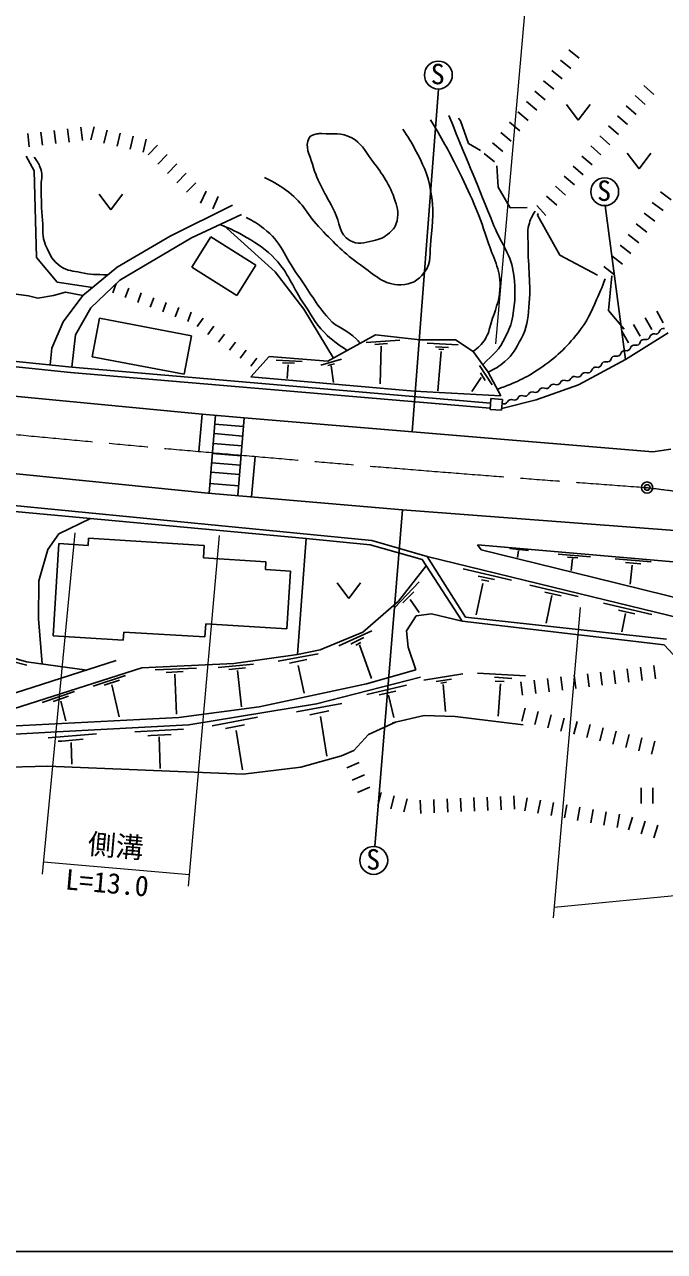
# Model space of a CAD drawing. Units: millimetres, scale not verified. Extents: x 40000 to 680000, y 20000 to 380000.
# Drawn here: x 106298 to 163658, y 205000 to 314923 of the extents above; entities that cross this region are included whole.
import ezdxf
from ezdxf.enums import TextEntityAlignment as Align

# ---------------------------------------------------------------- set-up
doc = ezdxf.new("R2010")
doc.units = ezdxf.units.MM
doc.header["$LTSCALE"] = 1000
doc.header["$PDMODE"] = 32
doc.header["$PDSIZE"] = 500
doc.linetypes.add('CHAIN', pattern=[18.5, 12, -1.5, 3.5, -1.5])
for name, color, linetype, lineweight in [('M-BGD', 7, 'Continuous', 25), ('M-BMK', 2, 'CHAIN', 13), ('M-BMK-SRVR', 3, 'Continuous', 25), ('M-STR-HTXT', 7, 'Continuous', 13), ('M-TTL-BAND', 7, 'Continuous', 25)]:
    doc.layers.add(name, color=color, linetype=linetype, lineweight=lineweight)
doc.styles.add('ＭＳ ゴシック', font='')
doc.styles.get('ＭＳ ゴシック').set_extended_font_data('MS Gothic')

msp = doc.modelspace()

# ---------------------------------------------------------------- linework, layer by layer
at = {"layer": 'M-BGD'}
for p, q in [((155085, 312665), (156013, 311905)), ((154324, 311737), (155253, 310977)), ((153564, 310809), (154492, 310048)), ((141031, 278444), (143403, 309145)), ((152043, 308952), (152972, 308191)), ((152804, 309880), (153732, 309120)), ((161810, 309454), (162712, 308662)), ((151283, 308023), (152211, 307263)), ((161018, 308553), (161919, 307761)), ((150523, 307095), (151451, 306335)), ((154883, 307752), (155933, 306352)), ((155933, 306352), (156983, 307752)), ((159434, 306750), (160335, 305958)), ((160226, 307652), (161127, 306860)), ((110153, 305589), (110300, 304398)), ((111344, 305735), (111491, 304544)), ((112528, 305748), (112252, 304581)), ((145197, 306542), (145379, 306294)), ((145379, 306294), (146105, 304268)), ((149762, 306166), (150691, 305406)), ((158641, 305849), (159543, 305057)), ((106580, 305149), (106727, 303958)), ((107771, 305295), (107918, 304104)), ((108962, 305442), (109109, 304251)), ((113696, 305473), (113420, 304305)), ((114864, 305197), (114588, 304029)), ((116032, 304921), (115756, 303753)), ((117199, 304645), (116924, 303478)), ((149002, 305238), (149931, 304478)), ((157849, 304948), (158751, 304156)), ((118228, 304117), (117387, 303261)), ((146105, 304268), (147175, 303628)), ((148242, 304310), (149170, 303549)), ((157057, 304046), (157958, 303254)), ((160325, 303398), (161375, 301998)), ((161375, 301998), (162425, 303398)), ((107163, 301815), (106444, 303131)), ((119084, 303276), (118243, 302420)), ((119940, 302436), (119100, 301579)), ((147482, 303381), (148410, 302621)), ((156265, 303145), (157166, 302353)), ((107374, 294039), (107163, 301815)), ((120797, 301595), (119956, 300739)), ((148634, 302250), (148749, 300349)), ((154680, 301342), (155582, 300550)), ((155473, 302244), (156374, 301452)), ((121653, 300754), (120812, 299898)), ((148749, 300349), (149838, 298514)), ((153888, 300441), (154790, 299649)), ((112975, 299717), (114025, 298317)), ((114025, 298317), (115075, 299717)), ((122575, 300009), (122076, 298917)), ((123666, 299511), (123168, 298419)), ((153096, 299540), (153997, 298748)), ((163293, 299930), (164250, 299205)), ((124941, 298734), (119350, 295974)), ((149838, 298514), (151358, 298533)), ((152221, 298721), (153018, 297824)), ((152342, 297980), (152275, 297846)), ((160169, 284917), (158350, 298697)), ((161845, 298016), (162801, 297292)), ((162569, 298973), (163526, 298249)), ((121274, 295820), (125733, 297891)), ((124153, 296904), (128753, 292762)), ((152275, 297846), (154281, 294254)), ((161120, 297059), (162077, 296335)), ((119350, 295974), (114611, 293200)), ((114832, 292029), (121274, 295820)), ((121284, 293199), (122992, 295902)), ((122992, 295902), (127024, 293355)), ((160396, 296102), (161353, 295378)), ((159672, 295145), (160629, 294421)), ((109217, 291845), (107374, 294039)), ((154281, 294254), (157645, 292467)), ((158948, 294188), (159905, 293464)), ((114611, 293200), (111539, 290655)), ((125316, 290651), (121284, 293199)), ((127024, 293355), (125316, 290651)), ((128753, 292762), (131319, 289437)), ((158224, 293231), (159181, 292507)), ((112401, 291369), (109217, 291845)), ((112236, 289532), (114832, 292029)), ((112550, 291493), (112401, 291369)), ((114527, 291735), (114204, 290895)), ((115647, 291304), (115324, 290464)), ((158935, 292394), (158648, 289308)), ((105538, 290776), (106643, 290618)), ((106643, 290618), (107486, 290407)), ((107486, 290407), (108908, 290644)), ((108908, 290644), (109961, 290960)), ((111539, 290655), (109766, 288291)), ((109961, 290960), (111539, 290655)), ((116767, 290873), (116444, 290033)), ((117887, 290442), (117564, 289602)), ((110878, 287121), (112236, 289532)), ((119007, 290011), (118684, 289171)), ((120127, 289580), (119803, 288740)), ((121247, 289149), (120923, 288309)), ((131319, 289437), (133993, 285036)), ((158648, 289308), (160053, 287626)), ((162958, 289247), (163554, 288206)), ((109766, 288291), (108760, 285939)), ((112364, 285164), (113019, 288605)), ((113019, 288605), (121258, 287035)), ((122304, 288604), (121768, 287880)), ((160875, 288055), (161471, 287013)), ((161916, 288651), (162513, 287609)), ((110552, 284227), (110878, 287121)), ((121258, 287035), (120603, 283595)), ((123268, 287890), (122733, 287166)), ((124233, 287176), (123697, 286452)), ((133479, 284749), (137745, 287136)), ((137745, 287136), (141747, 286662)), ((159834, 287458), (160430, 286417)), ((163987, 287313), (160169, 284917)), ((86504, 286719), (110552, 284227)), ((108760, 285939), (108611, 284428)), ((125197, 286462), (124662, 285738)), ((136923, 286445), (139924, 286653)), ((137693, 286258), (138832, 286336)), ((138271, 286112), (138175, 282737)), ((141747, 286662), (144942, 286662)), ((142392, 286376), (145165, 286224)), ((143141, 286048), (144299, 286002)), ((143421, 285826), (143878, 285814)), ((144942, 286662), (146504, 285638)), ((110411, 283755), (99441, 284890)), ((120603, 283595), (112364, 285164)), ((126162, 285748), (125626, 285025)), ((126581, 283362), (128213, 285188)), ((127126, 285034), (126591, 284311)), ((128213, 285188), (133479, 284749)), ((128861, 284839), (131178, 284722)), ((132870, 284418), (134701, 284943)), ((143655, 285639), (143351, 282093)), ((146504, 285638), (147850, 283778)), ((160169, 284917), (155947, 282644)), ((148036, 280552), (110411, 283755)), ((110552, 284227), (148071, 281002)), ((129422, 284605), (130487, 284593)), ((129942, 284440), (129849, 283213)), ((133484, 284366), (134087, 284522)), ((133796, 284345), (133999, 282842)), ((147084, 284363), (148208, 282631)), ((147154, 283720), (147599, 283041)), ((147850, 283778), (148978, 281671)), ((141256, 282081), (126581, 283362)), ((147225, 283298), (146394, 282035)), ((155947, 282644), (152168, 281310)), ((122214, 280015), (100832, 282048)), ((148978, 281671), (141256, 282081)), ((148028, 280448), (148104, 281422)), ((148104, 281422), (149137, 281342)), ((149061, 280368), (148028, 280448)), ((149137, 281342), (149061, 280368)), ((152168, 281310), (149073, 280515)), ((122214, 280015), (121935, 276676)), ((125994, 279699), (122214, 280015)), ((123430, 279913), (122847, 272937)), ((125994, 279699), (125410, 272716)), ((162611, 276642), (125994, 279699)), ((125857, 278059), (123293, 278273)), ((125929, 278917), (123365, 279131)), ((125783, 277171), (123219, 277385)), ((125708, 276281), (123144, 276496)), ((126655, 272609), (126967, 276234)), ((164215, 276888), (162611, 276642)), ((100019, 275225), (122720, 272947)), ((125568, 274598), (123004, 274813)), ((125638, 275441), (123074, 275655)), ((125484, 273596), (122920, 273810)), ((122720, 272947), (140179, 271444)), ((131537, 268878), (97844, 271980)), ((97857, 272558), (137425, 268698)), ((112211, 270657), (109372, 269298)), ((140179, 271444), (137710, 241280)), ((140179, 271444), (183821, 268147)), ((109372, 269298), (108384, 267901)), ((108862, 260162), (109366, 268418)), ((109366, 268418), (111996, 268258)), ((111996, 268258), (112035, 268891)), ((112035, 268891), (122408, 268257)), ((122408, 268257), (122339, 267136)), ((130774, 258482), (131537, 268878)), ((131537, 268878), (137277, 268316)), ((137277, 268316), (141940, 266980)), ((137425, 268698), (142391, 267270)), ((180558, 265366), (146900, 268307)), ((147221, 267868), (146900, 268307)), ((108384, 267901), (107588, 265084)), ((122339, 267136), (127934, 266794)), ((142391, 267270), (156092, 263917)), ((145837, 261837), (142391, 267270)), ((157339, 265388), (147221, 267868)), ((149802, 267966), (151475, 267804)), ((150571, 267813), (150495, 267167)), ((154123, 267477), (157029, 267241)), ((154953, 267209), (155883, 267152)), ((127934, 266794), (127892, 266094)), ((127892, 266094), (130135, 265957)), ((142298, 266432), (139805, 263260)), ((141940, 266980), (145539, 261469)), ((145629, 266163), (149957, 265141)), ((155399, 267075), (155297, 266018)), ((159249, 267059), (162450, 266782)), ((160167, 266725), (161552, 266620)), ((160749, 266477), (160568, 264776)), ((107588, 265084), (107545, 261688)), ((130135, 265957), (129819, 260784)), ((139456, 262657), (141664, 264979)), ((146957, 265513), (148428, 265188)), ((147253, 265179), (147912, 265064)), ((174155, 261205), (157339, 265388)), ((134322, 264902), (135372, 263502)), ((135372, 263502), (136422, 264902)), ((140221, 263116), (141195, 264109)), ((147387, 264835), (146794, 262026)), ((151596, 264702), (155924, 263680)), ((152924, 264053), (154396, 263728)), ((156092, 263917), (175541, 259191)), ((139805, 263260), (136628, 260487)), ((140861, 263412), (141664, 262256)), ((153564, 263756), (153042, 261280)), ((158199, 263094), (162527, 262072)), ((107545, 261688), (107886, 257643)), ((141414, 261960), (140536, 260591)), ((142765, 262118), (141414, 261960)), ((145539, 261469), (142765, 262118)), ((163838, 259862), (145837, 261837)), ((159527, 262444), (160999, 262120)), ((160167, 262148), (159826, 260528)), ((122536, 261228), (122464, 260052)), ((129819, 260784), (122536, 261228)), ((134456, 259268), (137418, 260599)), ((140536, 260591), (140694, 259152)), ((145539, 261469), (163642, 259354)), ((115150, 259778), (108862, 260162)), ((115194, 260496), (115150, 259778)), ((122464, 260052), (115194, 260496)), ((136628, 260487), (132801, 258890)), ((135533, 259408), (135634, 259471)), ((135634, 259471), (136698, 260000)), ((136004, 259319), (136437, 259567)), ((106485, 257835), (101656, 259226)), ((102690, 258519), (106516, 257516)), ((125060, 257665), (130774, 258482)), ((129046, 257872), (132615, 258532)), ((132801, 258890), (130774, 258482)), ((136329, 259363), (137407, 256341)), ((140694, 259152), (141379, 257098)), ((163642, 259354), (166035, 256774)), ((100841, 252203), (116826, 257294)), ((101189, 253667), (114515, 257943)), ((111869, 257094), (106485, 257835)), ((116826, 257294), (125060, 257665)), ((118008, 257108), (121715, 257251)), ((123655, 257332), (126808, 257619)), ((124610, 257151), (126110, 257275)), ((130049, 257715), (131611, 258030)), ((130823, 257500), (131353, 255006)), ((161509, 257357), (161657, 256166)), ((162700, 257505), (162848, 256314)), ((112449, 255643), (115347, 256605)), ((113424, 255732), (114800, 256191)), ((119001, 256860), (120521, 256946)), ((119756, 256716), (119909, 253143)), ((125384, 257046), (125757, 253788)), ((132460, 254061), (141780, 256459)), ((141379, 257098), (136960, 255862)), ((142074, 256198), (145597, 256746)), ((143195, 256064), (144571, 256275)), ((151215, 256585), (146906, 256805)), ((148416, 256442), (149973, 256346)), ((151982, 256173), (152130, 254982)), ((153173, 256321), (153321, 255130)), ((154364, 256469), (154512, 255278)), ((155555, 256617), (155703, 255426)), ((156745, 256765), (156894, 255574)), ((157936, 256913), (158084, 255722)), ((159127, 257061), (159275, 255870)), ((160318, 257209), (160466, 256018)), ((107893, 254192), (110791, 255154)), ((114112, 255764), (114769, 252901)), ((136960, 255862), (127341, 253792)), ((136992, 254896), (140546, 255736)), ((138081, 254867), (139572, 255192)), ((143616, 255912), (144113, 255994)), ((143820, 255790), (144028, 253381)), ((148492, 256098), (149295, 256079)), ((148970, 255859), (148740, 252950)), ((150791, 256025), (150939, 254834)), ((108868, 254281), (110244, 254740)), ((109556, 254313), (110008, 252549)), ((121027, 252188), (132460, 254061)), ((130690, 253346), (134746, 254105)), ((138922, 254851), (139409, 252838)), ((120133, 252824), (100759, 251841)), ((127341, 253792), (120133, 252824)), ((123126, 252106), (127182, 252866)), ((131865, 253088), (133570, 253432)), ((132825, 252916), (133384, 249376)), ((139288, 252360), (142107, 253012)), ((142107, 253012), (144902, 252940)), ((144902, 252940), (150979, 252195)), ((151178, 253681), (150881, 252519)), ((152341, 253384), (152044, 252222)), ((153504, 253087), (153207, 251925)), ((109199, 251543), (121027, 252188)), ((116175, 251561), (120546, 251805)), ((124301, 251848), (126007, 252192)), ((139548, 252420), (137137, 251324)), ((154666, 252791), (154369, 251628)), ((155829, 252494), (155532, 251331)), ((156992, 252197), (156695, 251034)), ((158154, 251900), (157857, 250737)), ((99159, 251027), (109199, 251543)), ((108428, 251017), (112750, 251361)), ((109310, 250716), (109654, 250730)), ((109654, 250730), (111560, 250888)), ((117336, 251189), (117622, 251217)), ((117622, 251217), (119428, 251303)), ((118368, 251103), (118454, 248279)), ((125262, 251676), (125821, 248136)), ((137137, 251324), (135812, 249895)), ((159317, 251603), (159020, 250440)), ((160480, 251306), (160183, 250143)), ((161642, 251009), (161346, 249846)), ((162805, 250712), (162508, 249549)), ((110485, 250601), (110528, 248666)), ((135812, 249895), (134713, 249415)), ((108401, 248475), (100146, 248281)), ((125887, 247759), (108401, 248475)), ((134713, 249415), (131060, 248390)), ((136292, 248795), (135192, 248315)), ((131060, 248390), (125887, 247759)), ((136772, 247695), (135672, 247215)), ((137252, 246595), (136152, 246115)), ((161560, 246532), (161560, 245132)), ((162610, 245132), (162610, 246532)), ((138263, 246124), (137974, 244959)), ((139427, 245835), (139139, 244671)), ((140592, 245547), (140304, 244382)), ((141775, 245442), (141830, 244243)), ((142974, 245496), (143028, 244297)), ((144173, 245551), (144227, 244352)), ((145371, 245605), (145426, 244406)), ((146570, 245660), (146625, 244461)), ((147769, 245714), (147824, 244515)), ((148968, 245769), (149022, 244570)), ((150167, 245823), (150221, 244624)), ((151350, 245653), (151138, 244472)), ((152532, 245441), (152320, 244260)), ((153713, 245229), (153501, 244048)), ((154894, 245017), (154682, 243836)), ((156075, 244805), (155863, 243624)), ((157256, 244593), (157044, 243412)), ((158437, 244381), (158225, 243200)), ((159618, 244169), (159406, 242988)), ((160788, 243909), (160428, 242765)), ((161933, 243550), (161573, 242405)), ((163077, 243190), (162718, 242045))]:
    msp.add_line(p, q, dxfattribs=at)
for centre in [(143390, 310395), (158301, 299946), (137600, 240034)]:
    msp.add_circle(centre, 1250, dxfattribs=at)
for centre, radius, start, end in [((162004, 287055), 364, 256.26866, 343.29716), ((162701, 286846), 364, 76.26866, 163.29716), ((162874, 287553), 364, 256.26866, 343.29716), ((163571, 287343), 364, 76.26866, 163.29716), ((160264, 286059), 364, 256.26866, 343.29716), ((160961, 285850), 364, 76.26866, 163.29716), ((161134, 286557), 364, 256.26866, 343.29716), ((161831, 286348), 364, 76.26866, 163.29716), ((158352, 284356), 364, 76.26866, 163.29716), ((158525, 285063), 364, 256.26866, 343.29716), ((159222, 284854), 364, 76.26866, 163.29716), ((159394, 285561), 364, 256.26866, 343.29716), ((160092, 285352), 364, 76.26866, 163.29716), ((156553, 283376), 368, 66.73295, 153.18865), ((156785, 284068), 364, 256.26866, 343.29716), ((157482, 283859), 364, 76.26866, 163.29716), ((157655, 284566), 364, 256.26866, 343.29716), ((153048, 282674), 368, 246.73295, 333.18865), ((153706, 282342), 368, 66.73295, 153.18865), ((153997, 283019), 368, 246.73295, 333.18865), ((154655, 282686), 368, 66.73295, 153.18865), ((154946, 283364), 368, 246.73295, 333.18865), ((155604, 283031), 368, 66.73295, 153.18865), ((155895, 283708), 368, 246.73295, 333.18865), ((150202, 281640), 368, 246.73295, 333.18865), ((150859, 281308), 368, 66.73295, 153.18865), ((151151, 281985), 368, 246.73295, 333.18865), ((151808, 281653), 368, 66.73295, 153.18865), ((152099, 282330), 368, 246.73295, 333.18865), ((152757, 281997), 368, 66.73295, 153.18865), ((149253, 281296), 368, 246.73295, 333.18865), ((149910, 280963), 368, 66.73295, 153.18865)]:
    msp.add_arc(centre, radius, start, end, dxfattribs=at)
for points, knots in [([(147368, 284444), (148367, 285414), (148835, 285776), (149381, 286885), (149730, 287593), (149916, 288014), (150055, 288791), (150307, 290203), (150307, 291035), (150155, 292460), (149957, 294321), (149066, 295169), (148364, 296903), (146799, 300769), (146297, 301979), (144321, 306786)], [0, 0, 0, 0, 1, 1, 1, 2, 2, 2, 3, 3, 3, 4, 4, 4, 5, 5, 5, 5]), ([(142686, 306380), (143990, 304215), (144356, 303559), (145284, 301676), (146475, 299259), (147062, 297853), (147896, 295291), (148405, 293726), (149048, 292842), (148910, 291203), (148809, 289992), (148492, 289350), (148122, 288193), (147935, 287608), (147911, 287233), (147577, 286717), (147254, 286218), (147024, 286037), (146504, 285638)], [0, 0, 0, 0, 1, 1, 1, 2, 2, 2, 3, 3, 3, 4, 4, 4, 5, 5, 5, 6, 6, 6, 6]), ([(127817, 301217), (128832, 300723), (129186, 300489), (129977, 299895), (131341, 298872), (131658, 297828), (132847, 296606), (134160, 295258), (134885, 294460), (136427, 293381), (137715, 292480), (138467, 291579), (140039, 291608), (140963, 291624), (141586, 291964), (142133, 292709), (142809, 293629), (142599, 294438), (142715, 295574), (142892, 297313), (143006, 298329), (142700, 300050), (142429, 301582), (142018, 302401), (141282, 303772), (140898, 304487), (140749, 304759), (140207, 305549)], [0, 0, 0, 0, 1, 1, 1, 2, 2, 2, 3, 3, 3, 4, 4, 4, 5, 5, 5, 6, 6, 6, 7, 7, 7, 8, 8, 8, 9, 9, 9, 9]), ([(132493, 305119), (132663, 305168), (132767, 305158), (132944, 305151), (134000, 305113), (134687, 305259), (135621, 304765), (136495, 304301), (136740, 303689), (137330, 302894), (138283, 301611), (138905, 300890), (139426, 299379), (139687, 298623), (139853, 298129), (139684, 297348), (139577, 296856), (139381, 296588), (139007, 296251), (138529, 295822), (138151, 295679), (137523, 295542), (136736, 295370), (136147, 295153), (135459, 295574), (134474, 296177), (134588, 297152), (134073, 298186), (133262, 299815), (132607, 300661), (132106, 302410), (131850, 303301), (131385, 303944), (131815, 304765), (131954, 305029), (132205, 305038), (132493, 305119)], [0, 0, 0, 0, 1, 1, 1, 2, 2, 2, 3, 3, 3, 4, 4, 4, 5, 5, 5, 6, 6, 6, 7, 7, 7, 8, 8, 8, 9, 9, 9, 10, 10, 10, 11, 11, 11, 12, 12, 12, 12]), ([(107169, 303032), (107488, 302622), (107617, 302416), (107766, 301961), (107964, 301355), (107767, 300966), (107783, 300328), (107814, 299169), (107799, 298517), (107906, 297362), (107986, 296501), (107839, 295958), (108187, 295168), (108564, 294313), (108792, 293730), (109574, 293219), (110171, 292829), (110630, 292856), (111329, 292710), (112265, 292514), (112645, 292527), (113769, 292503)], [0, 0, 0, 0, 1, 1, 1, 2, 2, 2, 3, 3, 3, 4, 4, 4, 5, 5, 5, 6, 6, 6, 7, 7, 7, 7]), ([(152069, 298201), (151754, 297694), (151636, 297472), (151495, 296954), (151321, 296317), (151443, 295924), (151438, 295263), (151420, 293052), (151709, 291804), (151510, 289602), (151407, 288465), (151339, 287775), (150807, 286764), (150352, 285898), (150090, 285365), (149346, 284729), (148819, 284279), (148547, 284112), (147850, 283778)], [0, 0, 0, 0, 1, 1, 1, 2, 2, 2, 3, 3, 3, 4, 4, 4, 5, 5, 5, 6, 6, 6, 6]), ([(123821, 297003), (124942, 296545), (125307, 296377), (126194, 295853), (127283, 295210), (127910, 294822), (128773, 293897), (129980, 292605), (130235, 291557), (131224, 290092), (131966, 288993), (132235, 288248), (133181, 287319), (133903, 286609), (134252, 286350), (135230, 285729)], [0, 0, 0, 0, 1, 1, 1, 2, 2, 2, 3, 3, 3, 4, 4, 4, 5, 5, 5, 5]), ([(136373, 286368), (136221, 286558), (136161, 286610), (136018, 286760), (135203, 287616), (134376, 287683), (133589, 288566), (132331, 289976), (131881, 290969), (130773, 292500), (129596, 294126), (129353, 295453), (127742, 296649), (127154, 297085), (126891, 297293), (126151, 297638)], [0, 0, 0, 0, 1, 1, 1, 2, 2, 2, 3, 3, 3, 4, 4, 4, 5, 5, 5, 5]), ([(148673, 282240), (150452, 282912), (151118, 283184), (152499, 284113), (154014, 285132), (154759, 285891), (155910, 287309), (156747, 288340), (157023, 289066), (157572, 290276), (157897, 290991), (158010, 291251), (158332, 292139)], [0, 0, 0, 0, 1, 1, 1, 2, 2, 2, 3, 3, 3, 4, 4, 4, 4])]:
    msp.add_open_spline(points, degree=3, knots=knots, dxfattribs=at)
at = {"layer": 'M-BMK'}
for centre, radius, start, end in [((334788, 2669236), 2402009, 264.40108, 265.87733), ((205195, 605338), 334681, 262.60233, 279.79299)]:
    msp.add_arc(centre, radius, start, end, dxfattribs=at)
at = {"layer": 'M-BMK-SRVR'}
msp.add_circle((162103, 273442), 500, dxfattribs=at)
msp.add_point((162103, 273442), dxfattribs=at)
at = {"layer": 'M-STR-HTXT'}
for p, q in [((151170, 316571), (148517, 286310)), ((110819, 269373), (107889, 238797)), ((120987, 237740), (123779, 269134)), ((156094, 262687), (153683, 234882)), ((153767, 235850), (324218, 252146)), ((107995, 239902), (121078, 238765))]:
    msp.add_line(p, q, dxfattribs=at)
at = {"layer": 'M-TTL-BAND'}
msp.add_line((40000, 205000), (579000, 205000), dxfattribs=at)

# ---------------------------------------------------------------- texts
at = {"layer": 'M-BGD', "style": 'ＭＳ ゴシック'}
for p in [(142711, 309021), (157622, 298572), (136922, 238661)]:
    msp.add_text('S', height=1833, dxfattribs=at).set_placement(p, align=Align.BOTTOM_LEFT)
at = {"layer": 'M-STR-HTXT', "style": 'ＭＳ ゴシック'}
for s, p in [('側溝', (111856, 240099)), ('L=13.0', (109847, 236893))]:
    msp.add_text(s, height=1833, rotation=355.033, dxfattribs=at).set_placement(p, align=Align.BOTTOM_LEFT)

doc.saveas('drawing.dxf')
